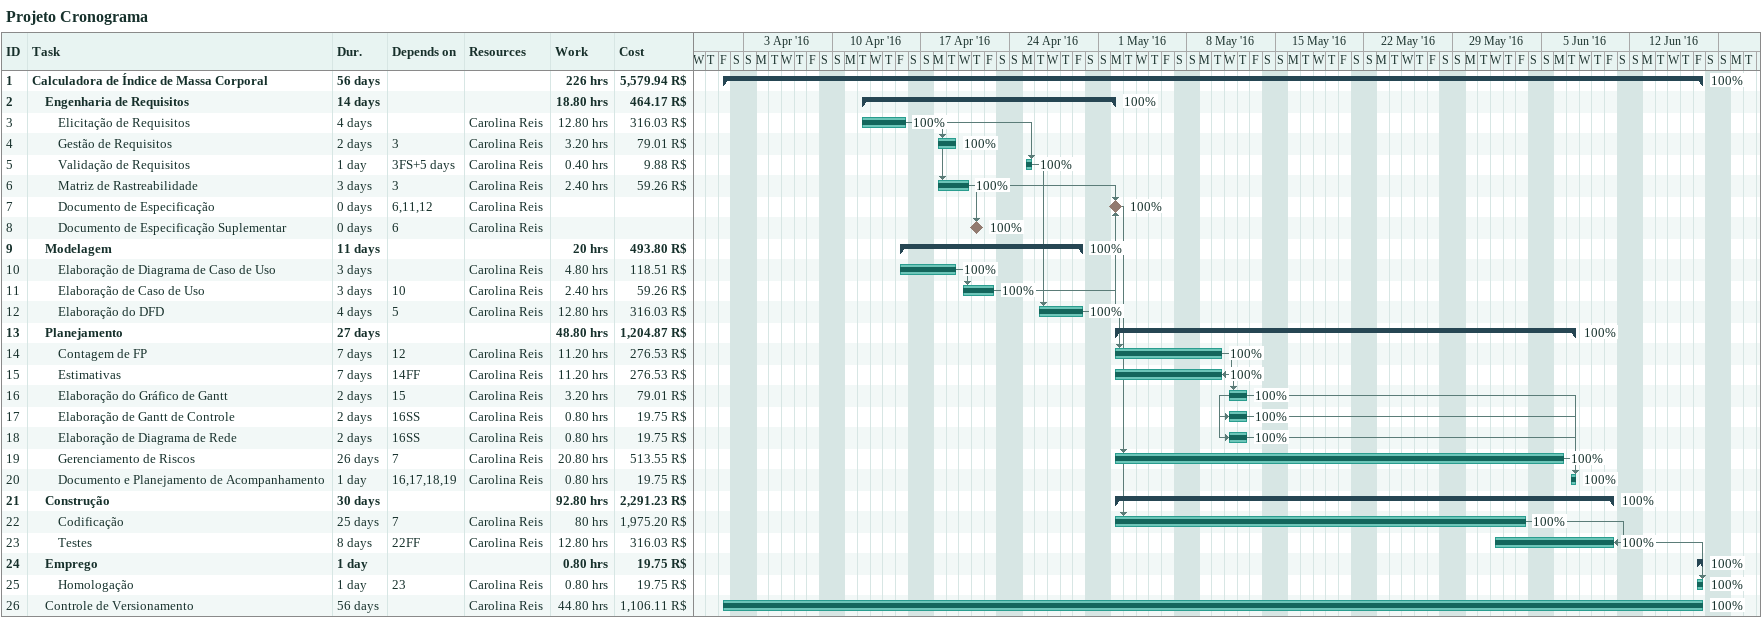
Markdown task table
Projeto Cronograma

| ID | Level | Task | Duration | Start | Finish | Predecessors | Resources | % complete | Work (h) | Cost (R$) |
|---|---|---|---|---|---|---|---|---|---|---|
| 1 | 1 | **Calculadora de Índice de Massa Corporal** | 56d | 2016-04-01 | 2016-06-17 |  |  | 100 | 226 | 5579.94 |
| 2 | 2 | **Engenharia de Requisitos** | 14d | 2016-04-12 | 2016-05-02 |  |  | 100 | 18.80 | 464.17 |
| 3 | 3 | Elicitação de Requisitos | 4d | 2016-04-12 | 2016-04-15 |  | Carolina Reis | 100 | 12.80 | 316.03 |
| 4 | 3 | Gestão de Requisitos | 2d | 2016-04-18 | 2016-04-19 | 3 | Carolina Reis | 100 | 3.20 | 79.01 |
| 5 | 3 | Validação de Requisitos | 1d | 2016-04-25 | 2016-04-25 | 3FS+5d | Carolina Reis | 100 | 0.40 | 9.88 |
| 6 | 3 | Matriz de Rastreabilidade | 3d | 2016-04-18 | 2016-04-20 | 3 | Carolina Reis | 100 | 2.40 | 59.26 |
| 7 | 3 | Documento de Especificação | 0d | 2016-05-02 | 2016-05-02 | 6, 11, 12 | Carolina Reis | 100 |  |  |
| 8 | 3 | Documento de Especificação Suplementar | 0d | 2016-04-21 | 2016-04-21 | 6 | Carolina Reis | 100 |  |  |
| 9 | 2 | **Modelagem** | 11d | 2016-04-15 | 2016-04-29 |  |  | 100 | 20 | 493.80 |
| 10 | 3 | Elaboração de Diagrama de Caso de Uso | 3d | 2016-04-15 | 2016-04-19 |  | Carolina Reis | 100 | 4.80 | 118.51 |
| 11 | 3 | Elaboração de Caso de Uso | 3d | 2016-04-20 | 2016-04-22 | 10 | Carolina Reis | 100 | 2.40 | 59.26 |
| 12 | 3 | Elaboração do DFD | 4d | 2016-04-26 | 2016-04-29 | 5 | Carolina Reis | 100 | 12.80 | 316.03 |
| 13 | 2 | **Planejamento** | 27d | 2016-05-02 | 2016-06-07 |  |  | 100 | 48.80 | 1204.87 |
| 14 | 3 | Contagem de FP | 7d | 2016-05-02 | 2016-05-10 | 12 | Carolina Reis | 100 | 11.20 | 276.53 |
| 15 | 3 | Estimativas | 7d | 2016-05-02 | 2016-05-10 | 14FF | Carolina Reis | 100 | 11.20 | 276.53 |
| 16 | 3 | Elaboração do Gráfico de Gantt | 2d | 2016-05-11 | 2016-05-12 | 15 | Carolina Reis | 100 | 3.20 | 79.01 |
| 17 | 3 | Elaboração de Gantt de Controle | 2d | 2016-05-11 | 2016-05-12 | 16SS | Carolina Reis | 100 | 0.80 | 19.75 |
| 18 | 3 | Elaboração de Diagrama de Rede | 2d | 2016-05-11 | 2016-05-12 | 16SS | Carolina Reis | 100 | 0.80 | 19.75 |
| 19 | 3 | Gerenciamento de Riscos | 26d | 2016-05-02 | 2016-06-06 | 7 | Carolina Reis | 100 | 20.80 | 513.55 |
| 20 | 3 | Documento e Planejamento de Acompanhamento | 1d | 2016-06-07 | 2016-06-07 | 16, 17, 18, 19 | Carolina Reis | 100 | 0.80 | 19.75 |
| 21 | 2 | **Construção** | 30d | 2016-05-02 | 2016-06-10 |  |  | 100 | 92.80 | 2291.23 |
| 22 | 3 | Codificação | 25d | 2016-05-02 | 2016-06-03 | 7 | Carolina Reis | 100 | 80 | 1975.20 |
| 23 | 3 | Testes | 8d | 2016-06-01 | 2016-06-10 | 22FF | Carolina Reis | 100 | 12.80 | 316.03 |
| 24 | 2 | **Emprego** | 1d | 2016-06-17 | 2016-06-17 |  |  | 100 | 0.80 | 19.75 |
| 25 | 3 | Homologação | 1d | 2016-06-17 | 2016-06-17 | 23 | Carolina Reis | 100 | 0.80 | 19.75 |
| 26 | 2 | Controle de Versionamento | 56d | 2016-04-01 | 2016-06-17 |  | Carolina Reis | 100 | 44.80 | 1106.11 |
